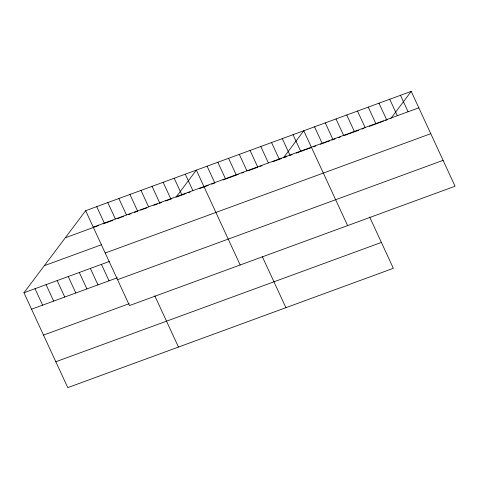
<?xml version="1.0" encoding="UTF-8"?>
<svg xmlns="http://www.w3.org/2000/svg" width="479" height="479" viewBox="0 0 479 479"><rect width="100%" height="100%" fill="white"/><g stroke="black" fill="none" stroke-linecap="round" stroke-linejoin="round"><path stroke-width="0.72" d="M369.656 217.041L393.343 268.306L67.779 387.625L23.95 292.771L85.657 210.694L411.221 91.375L455.05 186.229L129.486 305.548L85.657 210.694M390.858 118.463L411.221 91.375M93.255 227.136L418.82 107.817M65.294 237.782L98.5 225.609M103.344 223.837L108.877 221.807M109.571 221.549L113.026 220.286M117.181 218.765L120.636 217.496M121.331 217.238L123.408 216.478M128.246 214.706L131.018 213.694M134.473 212.425L137.934 211.155M140.7 210.143L142.778 209.383M143.466 209.125L146.927 207.862M153.849 205.323L157.304 204.054M159.381 203.294L161.459 202.533M165.608 201.012L171.835 198.731M186.056 193.522L175.985 197.21L196.348 170.123L240.177 264.983M188.073 192.78L190.085 192.043M199.486 188.6L208.215 185.397M211.574 184.17L214.933 182.936M222.986 179.984L229.034 177.769M229.704 177.523L238.434 174.326M241.787 173.093L243.805 172.356M247.835 170.877L251.188 169.65M251.864 169.404L257.906 167.189M259.917 166.447L261.935 165.71M272.677 161.77L281.407 158.573M286.777 156.603L283.424 157.836L303.782 130.749L347.61 225.603M290.136 155.376L292.148 154.633M296.178 153.16L304.907 149.963M305.578 149.711L311.625 147.502M313.637 146.76L315.655 146.023M320.355 144.299L325.726 142.329M326.397 142.083L329.756 140.856M331.767 140.113L335.126 138.886M338.485 137.653L340.497 136.916M344.527 135.443L347.886 134.21M348.556 133.964L358.627 130.27M361.986 129.043L363.998 128.306M369.369 126.336L379.446 122.642M380.116 122.396L383.469 121.169M385.487 120.427L387.499 119.69M44.313 265.683L101.734 244.637M105.206 253.014L430.777 133.695M23.95 292.771L109.739 261.33M31.548 309.212L117.337 277.772M117.529 279.676L443.093 160.351M43.505 335.09L129.288 303.65M55.821 361.747L381.392 242.428M400.48 95.315L408.078 111.757M389.732 99.249L397.331 115.69M378.991 103.189L386.589 119.63M368.243 107.122L375.841 123.57M357.502 111.062L365.1 127.504M346.76 115.002L354.358 131.444M336.013 118.936L343.611 135.383M325.271 122.875L332.869 139.317M314.529 126.815L322.127 143.257M293.04 134.689L300.638 151.13M282.299 138.623L289.897 155.07M271.551 142.562L279.149 159.004M260.81 146.502L268.408 162.944M250.068 150.436L257.666 166.884M239.32 154.376L246.919 170.817M228.579 158.315L236.177 174.757M262.223 256.415L285.909 307.68M217.837 162.249L225.435 178.697M207.09 166.189L214.688 182.631M185.277 174.182L192.875 190.624M174.206 178.242L181.804 194.684M163.141 182.295L170.74 198.737M152.071 186.355L159.669 202.797M141 190.408L148.598 206.856M129.929 194.468L137.527 210.91M118.864 198.522L126.462 214.969M154.783 295.788L178.469 347.059M107.793 202.581L115.391 219.023M96.722 206.635L104.32 223.082M101.434 264.372L109.032 280.814M90.363 268.432L97.961 284.873M79.298 272.485L86.897 288.927M68.228 276.545L75.826 292.986M57.157 280.598L64.755 297.046M46.086 284.658L53.684 301.099M35.021 288.711L42.619 305.159"/></g></svg>
